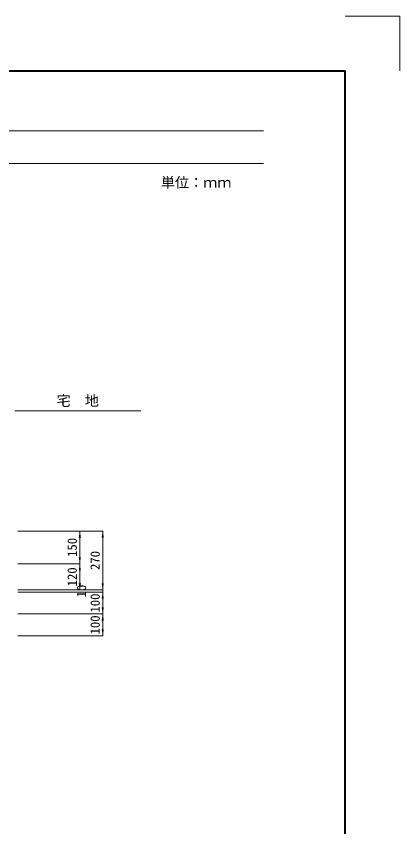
# Model space of a CAD drawing. Units: millimetres at full size; some dimension numbers follow another scale. Extents: x 10958 to 33220, y 2125 to 9550.
# Drawn here: x 31463 to 33220, y 5837 to 9550 of the extents above; entities that cross this region are included whole.
import ezdxf
from ezdxf.enums import TextEntityAlignment as Align

# ---------------------------------------------------------------- set-up
doc = ezdxf.new("R2010")
doc.units = ezdxf.units.MM
doc.header["$LTSCALE"] = 20
for name, color, linetype, lineweight in [('Defpoints_2', 7, 'Continuous', 13), ('図枠', 7, 'Continuous', 5), ('寸法線', 7, 'Continuous', 13)]:
    doc.layers.add(name, color=color, linetype=linetype, lineweight=lineweight)
doc.styles.add('ＭＳ ゴシック', font='')
doc.styles.get('ＭＳ ゴシック').set_extended_font_data('MS Gothic')

# ---------------------------------------------------------------- blocks, each defined once
blk = doc.blocks.new('filled_arrow')
at = {"color": 0, "linetype": 'Continuous', "lineweight": -2}
blk.add_solid([(7.5, 1.25), (0, 0), (7.5, -1.25)], dxfattribs=at)

msp = doc.modelspace()

# ---------------------------------------------------------------- linework, layer by layer
at = {"layer": 'Defpoints_2'}
for p in [(32970.27, 9549.64), (33220.27, 9299.64)]:
    msp.add_line(p, (33220.27, 9549.64), dxfattribs=at)
at = {"layer": '図枠', "lineweight": 40}
for p in [(23220.27, 9299.64), (32970.27, 2374.64)]:
    msp.add_line(p, (32970.27, 9299.64), dxfattribs=at)
at = {"layer": '図枠', "lineweight": 13}
for p, q in [((23595.27, 9024.64), (32595.27, 9024.64)), ((23595.27, 8874.64), (32595.27, 8874.64))]:
    msp.add_line(p, q, dxfattribs=at)
at = {"layer": '寸法線'}
for p, q in [((31456.27, 7742), (32034.27, 7742)), ((31470.27, 7191.82), (31754.63, 7191.82)), ((31470.27, 7191.82), (31859.63, 7191.82)), ((31754.63, 7041.82), (31754.63, 7191.82)), ((31859.63, 6921.82), (31859.63, 7191.82)), ((31470.27, 7041.82), (31754.63, 7041.82)), ((31470.27, 7041.82), (31754.63, 7041.82)), ((31754.63, 6921.82), (31754.63, 7041.82)), ((31859.63, 6951.82), (31859.63, 6881.82)), ((31470.27, 6921.82), (31754.63, 6921.82)), ((31470.27, 6921.82), (31859.63, 6921.82)), ((31470.27, 6921.82), (31859.63, 6921.82)), ((31470.27, 6911.82), (31859.63, 6911.82)), ((31470.27, 6911.82), (31859.63, 6911.82)), ((31859.63, 6911.82), (31859.63, 6751.82)), ((31859.63, 6871.82), (31859.63, 6711.82)), ((31470.27, 6811.82), (31859.63, 6811.82)), ((31470.27, 6811.82), (31859.63, 6811.82)), ((31470.27, 6711.82), (31859.63, 6711.82))]:
    msp.add_line(p, q, dxfattribs=at)

# ---------------------------------------------------------------- block references
at = {"layer": '寸法線', "xscale": 4, "yscale": 4}
for p, rotation in [((31754.63, 7191.82), 270), ((31859.63, 7191.82), 270), ((31754.63, 7041.82), 90), ((31754.63, 7041.82), 270), ((31754.63, 6921.82), 90), ((31859.63, 6921.82), 90), ((31859.63, 6911.82), 270), ((31859.63, 6811.82), 90), ((31859.63, 6811.82), 270), ((31859.63, 6711.82), 90)]:
    msp.add_blockref('filled_arrow', p, dxfattribs=dict(at, rotation=rotation))

# ---------------------------------------------------------------- texts
at = {"layer": '図枠', "style": 'ＭＳ ゴシック'}
msp.add_text('単位：ｍｍ', height=47.47, dxfattribs=at).set_placement((32287.43, 8787.98), align=Align.MIDDLE_CENTER)
at = {"layer": '寸法線', "style": 'ＭＳ ゴシック'}
msp.add_text('宅\u3000地', height=47.47, dxfattribs=at).set_placement((31745.27, 7788.93), align=Align.MIDDLE_CENTER)
for s, p in [('150', (31719.63, 7116.82)), ('270', (31824.63, 7056.82)), ('120', (31719.63, 6981.82)), ('10', (31762.13, 6916.82)), ('100', (31824.63, 6861.82)), ('100', (31824.63, 6761.82))]:
    msp.add_text(s, height=42.72, rotation=90, dxfattribs=at).set_placement(p, align=Align.MIDDLE_CENTER)

doc.saveas('drawing.dxf')
